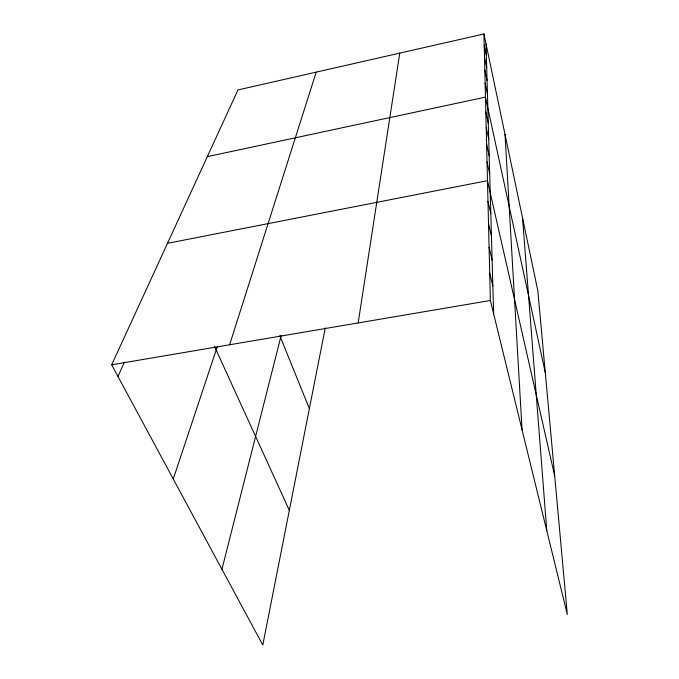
<?xml version="1.0" encoding="UTF-8"?>
<svg xmlns="http://www.w3.org/2000/svg" width="679" height="679" viewBox="0 0 679 679"><rect width="100%" height="100%" fill="white"/><g stroke="black" fill="none" stroke-linecap="round" stroke-linejoin="round"><path stroke-width="1.02" d="M358.164 322.941L399.77 53.115M325.275 327.915L262.79 645.05L111.687 364.801L237.956 89.951L483.94 33.95L537.827 290.765L567.313 614.461L490.365 300.483L483.94 33.95M221.94 569.282L281.131 335.621M229.621 344.771L316.193 72.144M173.255 478.992L217.17 347.054M117.993 376.506L124.418 362.077M207.324 156.645L485.46 97.131L545.288 372.652M167.492 243.328L487.471 180.673L554.684 475.809M111.687 364.801L490.365 300.483M214.445 346.239L289.33 510.37M279.833 335.672L309.378 408.622M489.695 272.856L492.852 285.944M489.084 247.258L492.122 260.099M488.507 223.484L491.443 236.071M487.972 201.349L490.815 213.681M487.021 161.882L489.695 173.748M486.597 144.228L489.194 155.864M486.198 127.61L488.719 139.025M485.816 111.933L488.269 123.145M485.12 83.135L487.446 93.931M484.806 69.869L487.072 80.47M484.5 57.282L486.707 67.696M484.212 45.323L486.368 55.551M522.524 217.849L546.782 530.706M505.023 134.425L522.058 429.815M486.045 43.999L493.633 313.825"/></g></svg>
